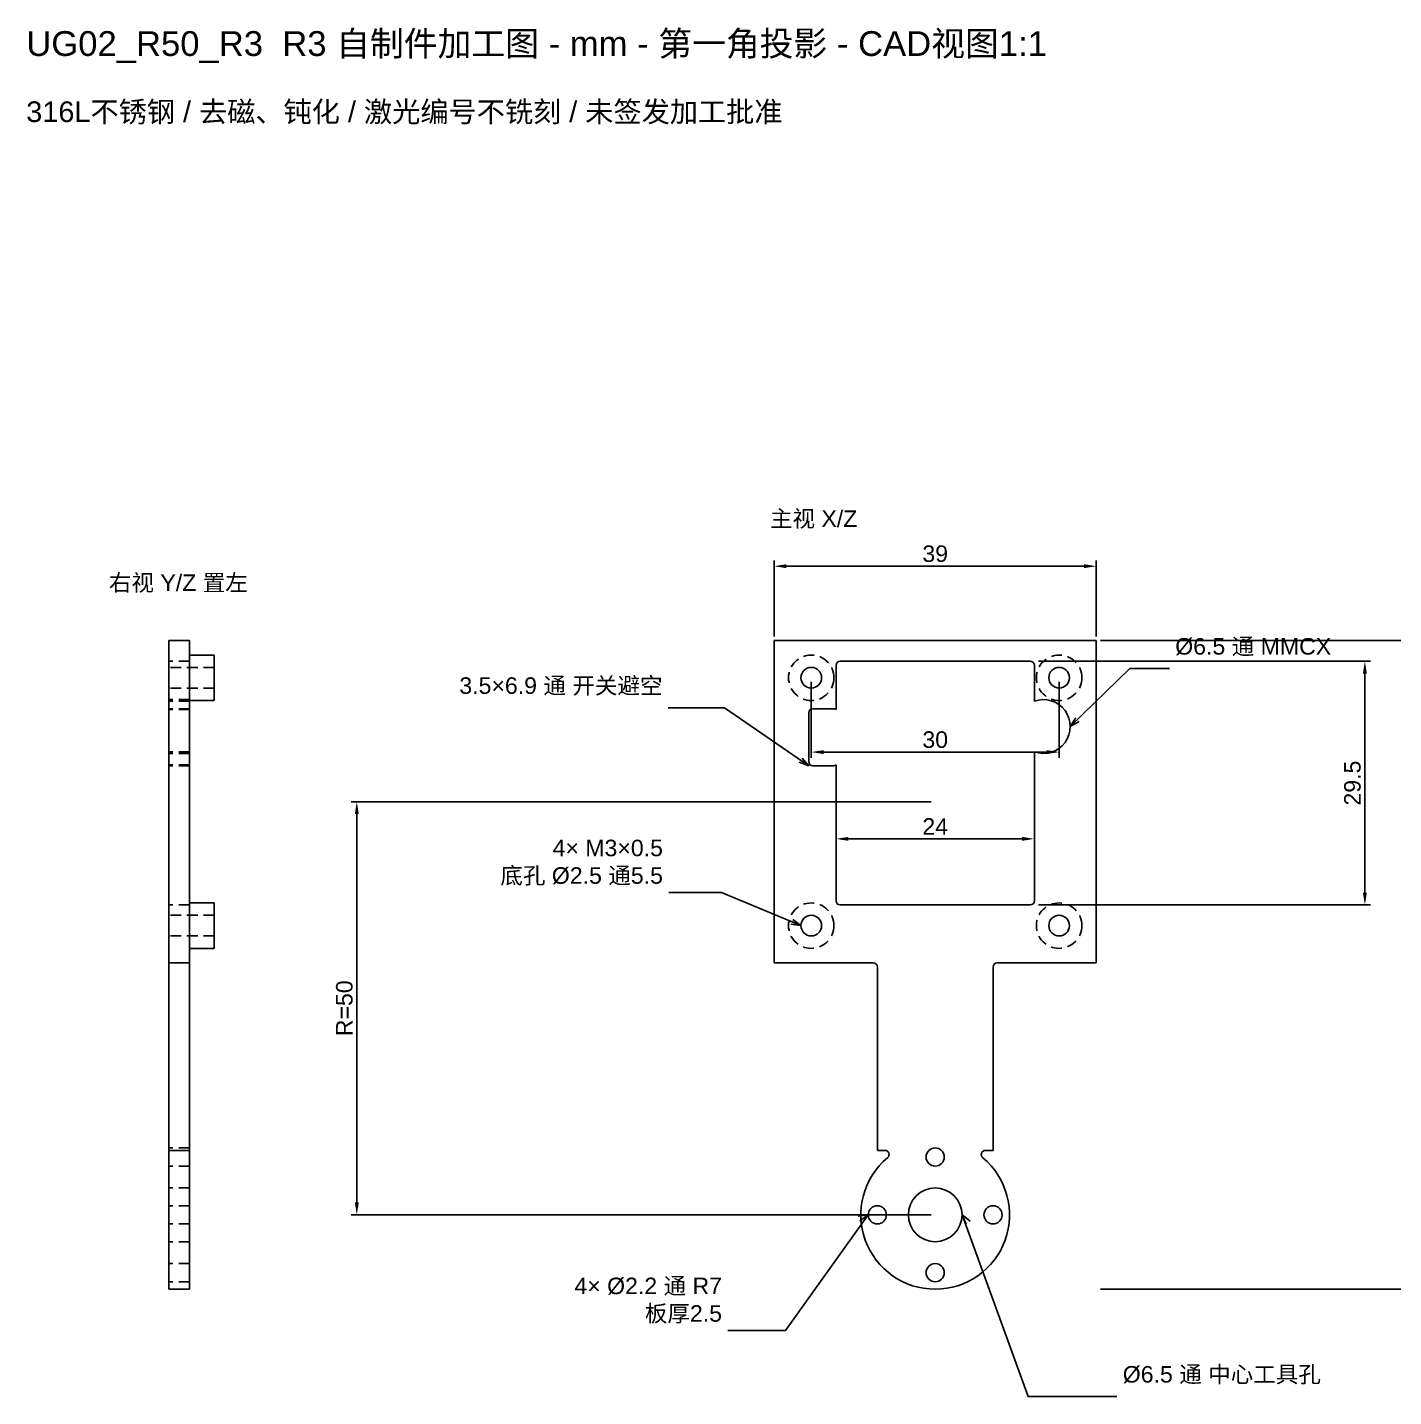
# Model space of a CAD drawing. Header units: millimetres. Extents: x 15 to 293, y 11 to 288.
# Drawn here: x 15.1 to 180.5, y 122.7 to 288.5 of the extents above; entities that cross this region are included whole.
import ezdxf

# ---------------------------------------------------------------- set-up
doc = ezdxf.new("R2010")
doc.units = ezdxf.units.MM
doc.linetypes.add('DASHED_SMALL', pattern=[2, 1.3, -0.7])
for name, color, linetype in [('ANNOTATIONS', 7, 'Continuous'), ('DIMENSIONS', 3, 'Continuous'), ('HIDDEN', 8, 'DASHED_SMALL'), ('VISIBLE', 7, 'Continuous')]:
    doc.layers.add(name, color=color, linetype=linetype)
doc.styles.add('ZZLAB_UNICODE', font='Arial Unicode.ttf')
doc.dimstyles.new('ZZLAB_MM', dxfattribs={"dimtxt": 2, "dimasz": 1.5, "dimexe": 0.7, "dimexo": 0.5, "dimgap": 0.5, "dimtad": 1, "dimdec": 5, "dimtxsty": 'ZZLAB_UNICODE', "dimcen": 2.5, "dimclrd": 3, "dimclre": 3, "dimclrt": 7, "dimazin": 3, "dimtfac": 1, "dimtmove": 0, "dimatfit": 3})

# ---------------------------------------------------------------- blocks, each defined once
blk = doc.blocks.new('_CLOSEDFILLED')
at = {"color": 0, "linetype": 'BYBLOCK'}
blk.add_solid([(-1, 0.16), (0, 0), (-1, -0.16)], dxfattribs=at)
blk = doc.blocks.new('*D9')
at = {"color": 3}
for p, q in [((105.5, 214.75), (105.5, 223.95)), ((144.5, 214.75), (144.5, 223.95)), ((107, 223.25), (143, 223.25))]:
    blk.add_line(p, q, dxfattribs=at)
at = {"layer": 'Defpoints'}
for p in [(105.5, 223.25), (105.5, 214.25), (144.5, 214.25)]:
    blk.add_point(p, dxfattribs=at)
at = {"layer": 'DIMENSIONS', "color": 3, "xscale": 1.5, "yscale": 1.5, "rotation": 180}
blk.add_blockref('_CLOSEDFILLED', (105.5, 223.25), dxfattribs=at)
at = {"layer": 'DIMENSIONS', "color": 3, "xscale": 1.5, "yscale": 1.5}
blk.add_blockref('_CLOSEDFILLED', (144.5, 223.25), dxfattribs=at)
at = {"layer": 'DIMENSIONS', "color": 7, "insert": (125, 224.75), "char_height": 2, "attachment_point": 5, "style": 'ZZLAB_UNICODE', "bg_fill": 3, "box_fill_scale": 1.1, "bg_fill_color": 0}
blk.add_mtext('39', dxfattribs=at)
blk = doc.blocks.new('*D10')
at = {"color": 3}
for p, q in [((145, 214.25), (205.7, 214.25)), ((205, 137.25), (205, 212.75)), ((145, 135.75), (205.7, 135.75))]:
    blk.add_line(p, q, dxfattribs=at)
at = {"layer": 'Defpoints'}
for p in [(144.5, 214.25), (144.5, 135.75), (205, 135.75)]:
    blk.add_point(p, dxfattribs=at)
at = {"layer": 'DIMENSIONS', "color": 3, "xscale": 1.5, "yscale": 1.5}
for p, rotation in [((205, 214.25), 90), ((205, 135.75), 270)]:
    blk.add_blockref('_CLOSEDFILLED', p, dxfattribs=dict(at, rotation=rotation))
at = {"layer": 'DIMENSIONS', "color": 7, "insert": (203.5, 175), "char_height": 2, "attachment_point": 5, "rotation": 90, "style": 'ZZLAB_UNICODE', "bg_fill": 3, "box_fill_scale": 1.1, "bg_fill_color": 0}
blk.add_mtext('78.5', dxfattribs=at)
blk = doc.blocks.new('*D11')
at = {"color": 3}
for p, q in [((110, 209.25), (110, 200.05)), ((140, 209.25), (140, 200.05)), ((111.5, 200.75), (138.5, 200.75))]:
    blk.add_line(p, q, dxfattribs=at)
at = {"layer": 'Defpoints'}
for p in [(110, 209.75), (140, 209.75), (110, 200.75)]:
    blk.add_point(p, dxfattribs=at)
at = {"layer": 'DIMENSIONS', "color": 3, "xscale": 1.5, "yscale": 1.5, "rotation": 180}
blk.add_blockref('_CLOSEDFILLED', (110, 200.75), dxfattribs=at)
at = {"layer": 'DIMENSIONS', "color": 3, "xscale": 1.5, "yscale": 1.5}
blk.add_blockref('_CLOSEDFILLED', (140, 200.75), dxfattribs=at)
at = {"layer": 'DIMENSIONS', "color": 7, "insert": (125, 202.25), "char_height": 2, "attachment_point": 5, "style": 'ZZLAB_UNICODE', "bg_fill": 3, "box_fill_scale": 1.1, "bg_fill_color": 0}
blk.add_mtext('30', dxfattribs=at)
blk = doc.blocks.new('*D12')
at = {"color": 3}
for p, q in [((124.5, 194.75), (54.3, 194.75)), ((55, 146.25), (55, 193.25)), ((124.5, 144.75), (54.3, 144.75))]:
    blk.add_line(p, q, dxfattribs=at)
at = {"layer": 'Defpoints'}
for p in [(125, 194.75), (55, 144.75), (125, 144.75)]:
    blk.add_point(p, dxfattribs=at)
at = {"layer": 'DIMENSIONS', "color": 3, "xscale": 1.5, "yscale": 1.5}
for p, rotation in [((55, 194.75), 90), ((55, 144.75), 270)]:
    blk.add_blockref('_CLOSEDFILLED', p, dxfattribs=dict(at, rotation=rotation))
at = {"layer": 'DIMENSIONS', "color": 7, "insert": (53.5, 169.75), "char_height": 2, "attachment_point": 5, "rotation": 90, "style": 'ZZLAB_UNICODE', "bg_fill": 3, "box_fill_scale": 1.1, "bg_fill_color": 0}
blk.add_mtext('R=50', dxfattribs=at)
blk = doc.blocks.new('*D14')
at = {"color": 3}
for p, q in [((113, 182.75), (113, 190.95)), ((137, 182.75), (137, 190.95)), ((114.5, 190.25), (135.5, 190.25))]:
    blk.add_line(p, q, dxfattribs=at)
at = {"layer": 'Defpoints'}
for p in [(113, 190.25), (113, 182.25), (137, 182.25)]:
    blk.add_point(p, dxfattribs=at)
at = {"layer": 'DIMENSIONS', "color": 3, "xscale": 1.5, "yscale": 1.5, "rotation": 180}
blk.add_blockref('_CLOSEDFILLED', (113, 190.25), dxfattribs=at)
at = {"layer": 'DIMENSIONS', "color": 3, "xscale": 1.5, "yscale": 1.5}
blk.add_blockref('_CLOSEDFILLED', (137, 190.25), dxfattribs=at)
at = {"layer": 'DIMENSIONS', "color": 7, "insert": (125, 191.75), "char_height": 2, "attachment_point": 5, "style": 'ZZLAB_UNICODE', "bg_fill": 3, "box_fill_scale": 1.1, "bg_fill_color": 0}
blk.add_mtext('24', dxfattribs=at)
blk = doc.blocks.new('*D15')
at = {"color": 3}
for p, q in [((137.5, 211.75), (177.7, 211.75)), ((177, 183.75), (177, 210.25)), ((137.5, 182.25), (177.7, 182.25))]:
    blk.add_line(p, q, dxfattribs=at)
at = {"layer": 'Defpoints'}
for p in [(137, 211.75), (137, 182.25), (177, 182.25)]:
    blk.add_point(p, dxfattribs=at)
at = {"layer": 'DIMENSIONS', "color": 3, "xscale": 1.5, "yscale": 1.5}
for p, rotation in [((177, 211.75), 90), ((177, 182.25), 270)]:
    blk.add_blockref('_CLOSEDFILLED', p, dxfattribs=dict(at, rotation=rotation))
at = {"layer": 'DIMENSIONS', "color": 7, "insert": (175.5, 197), "char_height": 2, "attachment_point": 5, "rotation": 90, "style": 'ZZLAB_UNICODE', "bg_fill": 3, "box_fill_scale": 1.1, "bg_fill_color": 0}
blk.add_mtext('29.5', dxfattribs=at)

msp = doc.modelspace()

# ---------------------------------------------------------------- linework, layer by layer
at = {"layer": 'ANNOTATIONS'}
for p, q in [((141.35, 203.848507), (142.00127, 204.9001)), ((141.35, 203.848507), (142.419517, 204.469903)), ((128.25, 144.748507), (129.233895, 143.998873)), ((128.25, 144.748507), (128.765373, 143.624056))]:
    msp.add_line(p, q, dxfattribs=at)
at = {"layer": 'HIDDEN'}
for p, q in [((34.75, 211.75), (32.25, 211.75)), ((32.25, 206.908186), (32.25, 211.25)), ((32.25, 205.9), (32.25, 211.25)), ((37.75, 211), (32.25, 211)), ((34.75, 206.908186), (34.75, 211.25)), ((34.75, 205.9), (34.75, 211.25)), ((37.75, 208.5), (32.25, 208.5)), ((34.75, 207.1), (32.25, 207.1)), ((34.75, 206.908186), (32.25, 206.908186)), ((34.75, 206), (32.25, 206)), ((34.75, 205.9), (32.25, 205.9)), ((32.25, 199.6), (32.25, 205.5)), ((34.75, 199.6), (34.75, 205.5)), ((34.75, 200.791814), (32.25, 200.791814)), ((32.25, 182.75), (32.25, 200.791814)), ((34.75, 200.6), (32.25, 200.6)), ((34.75, 182.75), (34.75, 200.791814)), ((34.75, 199.2), (32.25, 199.2)), ((32.25, 182.75), (32.25, 199.2)), ((34.75, 199.1), (32.25, 199.1)), ((34.75, 182.75), (34.75, 199.2)), ((34.75, 182.25), (32.25, 182.25)), ((37.75, 181), (32.25, 181)), ((37.75, 178.5), (32.25, 178.5)), ((34.75, 152.85), (32.25, 152.85)), ((34.75, 150.65), (32.25, 150.65)), ((34.75, 148), (32.25, 148)), ((34.75, 145.85), (32.25, 145.85)), ((34.75, 143.65), (32.25, 143.65)), ((34.75, 141.5), (32.25, 141.5)), ((34.75, 138.85), (32.25, 138.85)), ((34.75, 136.65), (32.25, 136.65))]:
    msp.add_line(p, q, dxfattribs=at)
for points in [[(34.75, 212.5), (34.75, 212.431052), (34.75, 212.227664), (34.75, 211.900037), (34.75, 211.464597), (34.75, 210.94318), (34.75, 210.361933), (34.75, 209.75), (34.75, 209.138067), (34.75, 208.55682), (34.75, 208.035403), (34.75, 207.599963), (34.75, 207.272336), (34.75, 207.068948), (34.75, 207)], [(32.25, 211.25), (32.25, 211.305982), (32.25, 211.36126), (32.25, 211.41514), (32.25, 211.466942), (32.25, 211.516016), (32.25, 211.561745), (32.25, 211.603553), (32.25, 211.640916), (32.25, 211.673362), (32.25, 211.700484), (32.25, 211.721942), (32.25, 211.737464), (32.25, 211.746856), (32.25, 211.75)], [(32.25, 211), (32.25, 210.96866), (32.25, 210.876211), (32.25, 210.727289), (32.25, 210.529362), (32.25, 210.292355), (32.25, 210.028151), (32.25, 209.75), (32.25, 209.471849), (32.25, 209.207645), (32.25, 208.970638), (32.25, 208.772711), (32.25, 208.623789), (32.25, 208.53134), (32.25, 208.5)], [(34.75, 211.25), (34.75, 211.305982), (34.75, 211.36126), (34.75, 211.41514), (34.75, 211.466942), (34.75, 211.516016), (34.75, 211.561745), (34.75, 211.603553), (34.75, 211.640916), (34.75, 211.673362), (34.75, 211.700484), (34.75, 211.721942), (34.75, 211.737464), (34.75, 211.746856), (34.75, 211.75)], [(37.75, 211), (37.75, 210.96866), (37.75, 210.876211), (37.75, 210.727289), (37.75, 210.529362), (37.75, 210.292355), (37.75, 210.028151), (37.75, 209.75), (37.75, 209.471849), (37.75, 209.207645), (37.75, 208.970638), (37.75, 208.772711), (37.75, 208.623789), (37.75, 208.53134), (37.75, 208.5)], [(32.25, 200.6), (32.25, 200.681484), (32.25, 200.921851), (32.25, 201.309048), (32.25, 201.823658), (32.25, 202.439878), (32.25, 203.126807), (32.25, 203.85), (32.25, 204.573193), (32.25, 205.260122), (32.25, 205.876342), (32.25, 206.390952), (32.25, 206.778149), (32.25, 207.018516), (32.25, 207.1)], [(32.25, 207.1), (32.25, 207.099012), (32.25, 207.096047), (32.25, 207.091108), (32.25, 207.084198), (32.25, 207.075321), (32.25, 207.064482), (32.25, 207.051687), (32.25, 207.036946), (32.25, 207.020266), (32.25, 207.001657), (32.25, 206.981132), (32.25, 206.958703), (32.25, 206.934382), (32.25, 206.908186)], [(32.25, 205.9), (32.25, 205.913362), (32.25, 205.925851), (32.25, 205.93744), (32.25, 205.948105), (32.25, 205.957824), (32.25, 205.966576), (32.25, 205.974342), (32.25, 205.981106), (32.25, 205.986853), (32.25, 205.991573), (32.25, 205.995254), (32.25, 205.997889), (32.25, 205.999472), (32.25, 206)], [(32.25, 206), (32.25, 205.996856), (32.25, 205.987464), (32.25, 205.971942), (32.25, 205.950484), (32.25, 205.923362), (32.25, 205.890916), (32.25, 205.853553), (32.25, 205.811745), (32.25, 205.766016), (32.25, 205.716942), (32.25, 205.66514), (32.25, 205.61126), (32.25, 205.555982), (32.25, 205.5)], [(34.75, 200.6), (34.75, 200.681484), (34.75, 200.921851), (34.75, 201.309048), (34.75, 201.823658), (34.75, 202.439878), (34.75, 203.126807), (34.75, 203.85), (34.75, 204.573193), (34.75, 205.260122), (34.75, 205.876342), (34.75, 206.390952), (34.75, 206.778149), (34.75, 207.018516), (34.75, 207.1)], [(34.75, 207.1), (34.75, 207.099012), (34.75, 207.096047), (34.75, 207.091108), (34.75, 207.084198), (34.75, 207.075321), (34.75, 207.064482), (34.75, 207.051687), (34.75, 207.036946), (34.75, 207.020266), (34.75, 207.001657), (34.75, 206.981132), (34.75, 206.958703), (34.75, 206.934382), (34.75, 206.908186)], [(34.75, 206), (34.75, 205.996856), (34.75, 205.987464), (34.75, 205.971942), (34.75, 205.950484), (34.75, 205.923362), (34.75, 205.890916), (34.75, 205.853553), (34.75, 205.811745), (34.75, 205.766016), (34.75, 205.716942), (34.75, 205.66514), (34.75, 205.61126), (34.75, 205.555982), (34.75, 205.5)], [(34.75, 205.9), (34.75, 205.913362), (34.75, 205.925851), (34.75, 205.93744), (34.75, 205.948105), (34.75, 205.957824), (34.75, 205.966576), (34.75, 205.974342), (34.75, 205.981106), (34.75, 205.986853), (34.75, 205.991573), (34.75, 205.995254), (34.75, 205.997889), (34.75, 205.999472), (34.75, 206)], [(32.25, 200.791814), (32.25, 200.765618), (32.25, 200.741297), (32.25, 200.718868), (32.25, 200.698343), (32.25, 200.679734), (32.25, 200.663054), (32.25, 200.648313), (32.25, 200.635518), (32.25, 200.624679), (32.25, 200.615802), (32.25, 200.608892), (32.25, 200.603953), (32.25, 200.600988), (32.25, 200.6)], [(34.75, 200.791814), (34.75, 200.765618), (34.75, 200.741297), (34.75, 200.718868), (34.75, 200.698343), (34.75, 200.679734), (34.75, 200.663054), (34.75, 200.648313), (34.75, 200.635518), (34.75, 200.624679), (34.75, 200.615802), (34.75, 200.608892), (34.75, 200.603953), (34.75, 200.600988), (34.75, 200.6)], [(32.25, 199.6), (32.25, 199.544018), (32.25, 199.48874), (32.25, 199.43486), (32.25, 199.383058), (32.25, 199.333984), (32.25, 199.288255), (32.25, 199.246447), (32.25, 199.209084), (32.25, 199.176638), (32.25, 199.149516), (32.25, 199.128058), (32.25, 199.112536), (32.25, 199.103144), (32.25, 199.1)], [(32.25, 199.1), (32.25, 199.100528), (32.25, 199.102111), (32.25, 199.104746), (32.25, 199.108427), (32.25, 199.113147), (32.25, 199.118894), (32.25, 199.125658), (32.25, 199.133424), (32.25, 199.142176), (32.25, 199.151895), (32.25, 199.16256), (32.25, 199.174149), (32.25, 199.186638), (32.25, 199.2)], [(34.75, 199.6), (34.75, 199.544018), (34.75, 199.48874), (34.75, 199.43486), (34.75, 199.383058), (34.75, 199.333984), (34.75, 199.288255), (34.75, 199.246447), (34.75, 199.209084), (34.75, 199.176638), (34.75, 199.149516), (34.75, 199.128058), (34.75, 199.112536), (34.75, 199.103144), (34.75, 199.1)], [(34.75, 199.1), (34.75, 199.100528), (34.75, 199.102111), (34.75, 199.104746), (34.75, 199.108427), (34.75, 199.113147), (34.75, 199.118894), (34.75, 199.125658), (34.75, 199.133424), (34.75, 199.142176), (34.75, 199.151895), (34.75, 199.16256), (34.75, 199.174149), (34.75, 199.186638), (34.75, 199.2)], [(32.25, 182.25), (32.25, 182.253144), (32.25, 182.262536), (32.25, 182.278058), (32.25, 182.299516), (32.25, 182.326638), (32.25, 182.359084), (32.25, 182.396447), (32.25, 182.438255), (32.25, 182.483984), (32.25, 182.533058), (32.25, 182.58486), (32.25, 182.63874), (32.25, 182.694018), (32.25, 182.75)], [(34.75, 182.25), (34.75, 182.253144), (34.75, 182.262536), (34.75, 182.278058), (34.75, 182.299516), (34.75, 182.326638), (34.75, 182.359084), (34.75, 182.396447), (34.75, 182.438255), (34.75, 182.483984), (34.75, 182.533058), (34.75, 182.58486), (34.75, 182.63874), (34.75, 182.694018), (34.75, 182.75)], [(34.75, 182.5), (34.75, 182.431052), (34.75, 182.227664), (34.75, 181.900037), (34.75, 181.464597), (34.75, 180.94318), (34.75, 180.361933), (34.75, 179.75), (34.75, 179.138067), (34.75, 178.55682), (34.75, 178.035403), (34.75, 177.599963), (34.75, 177.272336), (34.75, 177.068948), (34.75, 177)], [(32.25, 181), (32.25, 180.96866), (32.25, 180.876211), (32.25, 180.727289), (32.25, 180.529362), (32.25, 180.292355), (32.25, 180.028151), (32.25, 179.75), (32.25, 179.471849), (32.25, 179.207645), (32.25, 178.970638), (32.25, 178.772711), (32.25, 178.623789), (32.25, 178.53134), (32.25, 178.5)], [(37.75, 181), (37.75, 180.96866), (37.75, 180.876211), (37.75, 180.727289), (37.75, 180.529362), (37.75, 180.292355), (37.75, 180.028151), (37.75, 179.75), (37.75, 179.471849), (37.75, 179.207645), (37.75, 178.970638), (37.75, 178.772711), (37.75, 178.623789), (37.75, 178.53134), (37.75, 178.5)], [(32.25, 152.85), (32.25, 152.822421), (32.25, 152.741066), (32.25, 152.610015), (32.25, 152.435839), (32.25, 152.227272), (32.25, 151.994773), (32.25, 151.75), (32.25, 151.505227), (32.25, 151.272728), (32.25, 151.064161), (32.25, 150.889985), (32.25, 150.758934), (32.25, 150.677579), (32.25, 150.65)], [(34.75, 152.85), (34.75, 152.822421), (34.75, 152.741066), (34.75, 152.610015), (34.75, 152.435839), (34.75, 152.227272), (34.75, 151.994773), (34.75, 151.75), (34.75, 151.505227), (34.75, 151.272728), (34.75, 151.064161), (34.75, 150.889985), (34.75, 150.758934), (34.75, 150.677579), (34.75, 150.65)], [(32.25, 148), (32.25, 147.918516), (32.25, 147.678149), (32.25, 147.290952), (32.25, 146.776342), (32.25, 146.160122), (32.25, 145.473193), (32.25, 144.75), (32.25, 144.026807), (32.25, 143.339878), (32.25, 142.723658), (32.25, 142.209048), (32.25, 141.821851), (32.25, 141.581484), (32.25, 141.5)], [(34.75, 148), (34.75, 147.918516), (34.75, 147.678149), (34.75, 147.290952), (34.75, 146.776342), (34.75, 146.160122), (34.75, 145.473193), (34.75, 144.75), (34.75, 144.026807), (34.75, 143.339878), (34.75, 142.723658), (34.75, 142.209048), (34.75, 141.821851), (34.75, 141.581484), (34.75, 141.5)], [(32.25, 145.85), (32.25, 145.822421), (32.25, 145.741066), (32.25, 145.610015), (32.25, 145.435839), (32.25, 145.227272), (32.25, 144.994773), (32.25, 144.75), (32.25, 144.505227), (32.25, 144.272728), (32.25, 144.064161), (32.25, 143.889985), (32.25, 143.758934), (32.25, 143.677579), (32.25, 143.65)], [(34.75, 145.85), (34.75, 145.822421), (34.75, 145.741066), (34.75, 145.610015), (34.75, 145.435839), (34.75, 145.227272), (34.75, 144.994773), (34.75, 144.75), (34.75, 144.505227), (34.75, 144.272728), (34.75, 144.064161), (34.75, 143.889985), (34.75, 143.758934), (34.75, 143.677579), (34.75, 143.65)], [(32.25, 138.85), (32.25, 138.822421), (32.25, 138.741066), (32.25, 138.610015), (32.25, 138.435839), (32.25, 138.227272), (32.25, 137.994773), (32.25, 137.75), (32.25, 137.505227), (32.25, 137.272728), (32.25, 137.064161), (32.25, 136.889985), (32.25, 136.758934), (32.25, 136.677579), (32.25, 136.65)], [(34.75, 138.85), (34.75, 138.822421), (34.75, 138.741066), (34.75, 138.610015), (34.75, 138.435839), (34.75, 138.227272), (34.75, 137.994773), (34.75, 137.75), (34.75, 137.505227), (34.75, 137.272728), (34.75, 137.064161), (34.75, 136.889985), (34.75, 136.758934), (34.75, 136.677579), (34.75, 136.65)]]:
    msp.add_lwpolyline(points, dxfattribs=at)
for centre in [(110, 209.748507), (140, 209.748507), (110, 179.748507), (140, 179.748507)]:
    msp.add_circle(centre, 2.75, dxfattribs=at)
at = {"layer": 'VISIBLE'}
for p, q in [((34.75, 214.25), (32.25, 214.25)), ((32.25, 175.25), (32.25, 214.25)), ((34.75, 175.25), (34.75, 214.25)), ((105.5, 175.248507), (105.5, 214.248507)), ((105.5, 214.248507), (144.5, 214.248507)), ((144.5, 175.248507), (144.5, 214.248507)), ((37.75, 212.5), (34.75, 212.5)), ((113, 205.898507), (113, 211.248507)), ((136.5, 211.748507), (113.5, 211.748507)), ((137, 206.906693), (137, 211.248507)), ((37.75, 207), (34.75, 207)), ((109.7, 199.598507), (109.7, 205.498507)), ((112.7, 205.998507), (110.2, 205.998507)), ((137, 182.748507), (137, 200.790321)), ((112.7, 199.098507), (110.2, 199.098507)), ((113, 182.748507), (113, 199.198507)), ((37.75, 182.5), (34.75, 182.5)), ((136.5, 182.248507), (113.5, 182.248507)), ((37.75, 177), (34.75, 177)), ((34.75, 175.25), (32.25, 175.25)), ((32.25, 152.55), (32.25, 174.75)), ((34.75, 152.55), (34.75, 174.75)), ((105.5, 175.248507), (117.5, 175.248507)), ((118, 152.548507), (118, 174.748507)), ((132, 152.548507), (132, 174.748507)), ((132.5, 175.248507), (144.5, 175.248507)), ((34.75, 152.55), (32.25, 152.55)), ((118, 152.548507), (118.920526, 152.548507)), ((131.079474, 152.548507), (132, 152.548507)), ((34.75, 135.75), (32.25, 135.75))]:
    msp.add_line(p, q, dxfattribs=at)
for points in [[(37.75, 207), (37.75, 207.068948), (37.75, 207.272336), (37.75, 207.599963), (37.75, 208.035403), (37.75, 208.55682), (37.75, 209.138067), (37.75, 209.75), (37.75, 210.361933), (37.75, 210.94318), (37.75, 211.464597), (37.75, 211.900037), (37.75, 212.227664), (37.75, 212.431052), (37.75, 212.5)], [(37.75, 177), (37.75, 177.068948), (37.75, 177.272336), (37.75, 177.599963), (37.75, 178.035403), (37.75, 178.55682), (37.75, 179.138067), (37.75, 179.75), (37.75, 180.361933), (37.75, 180.94318), (37.75, 181.464597), (37.75, 181.900037), (37.75, 182.227664), (37.75, 182.431052), (37.75, 182.5)], [(32.25, 174.75), (32.25, 174.805982), (32.25, 174.86126), (32.25, 174.91514), (32.25, 174.966942), (32.25, 175.016016), (32.25, 175.061745), (32.25, 175.103553), (32.25, 175.140916), (32.25, 175.173362), (32.25, 175.200484), (32.25, 175.221942), (32.25, 175.237464), (32.25, 175.246856), (32.25, 175.25)], [(34.75, 174.75), (34.75, 174.805982), (34.75, 174.86126), (34.75, 174.91514), (34.75, 174.966942), (34.75, 175.016016), (34.75, 175.061745), (34.75, 175.103553), (34.75, 175.140916), (34.75, 175.173362), (34.75, 175.200484), (34.75, 175.221942), (34.75, 175.237464), (34.75, 175.246856), (34.75, 175.25)], [(32.25, 152.55), (32.25, 152.542381), (32.25, 152.519756), (32.25, 152.482814), (32.25, 152.432682), (32.25, 152.370887), (32.25, 152.299312), (32.25, 152.220139), (32.25, 152.135781), (32.25, 152.048809), (32.25, 151.961873), (32.25, 151.877623), (32.25, 151.798626), (32.25, 151.72729), (32.25, 151.665789)], [(34.75, 152.55), (34.75, 152.542381), (34.75, 152.519756), (34.75, 152.482814), (34.75, 152.432682), (34.75, 152.370887), (34.75, 152.299312), (34.75, 152.220139), (34.75, 152.135781), (34.75, 152.048809), (34.75, 151.961873), (34.75, 151.877623), (34.75, 151.798626), (34.75, 151.72729), (34.75, 151.665789)], [(32.25, 135.75), (32.25, 135.887144), (32.25, 136.294397), (32.25, 136.959347), (32.25, 137.861729), (32.25, 138.974041), (32.25, 140.262384), (32.25, 141.687493), (32.25, 143.205937), (32.25, 144.771439), (32.25, 146.336288), (32.25, 147.852791), (32.25, 149.274733), (32.25, 150.558777), (32.25, 151.665789)], [(34.75, 135.75), (34.75, 135.887144), (34.75, 136.294397), (34.75, 136.959347), (34.75, 137.861729), (34.75, 138.974041), (34.75, 140.262384), (34.75, 141.687493), (34.75, 143.205937), (34.75, 144.771439), (34.75, 146.336288), (34.75, 147.852791), (34.75, 149.274733), (34.75, 150.558777), (34.75, 151.665789)]]:
    msp.add_lwpolyline(points, dxfattribs=at)
for centre, radius in [((110, 209.748507), 1.25), ((140, 209.748507), 1.25), ((110, 179.748507), 1.25), ((140, 179.748507), 1.25), ((125, 151.748507), 1.1), ((125, 144.748507), 3.25), ((118, 144.748507), 1.1), ((132, 144.748507), 1.1), ((125, 137.748507), 1.1)]:
    msp.add_circle(centre, radius, dxfattribs=at)
for centre, radius, start, end in [((113.5, 211.248507), 0.5, 90, 180), ((136.5, 211.248507), 0.5, 0, 90), ((110.2, 205.498507), 0.5, 90, 180), ((112.7, 205.498507), 0.5, 53.13010235, 90), ((138.1, 203.848507), 3.25, 250.21682963, 109.78317037), ((110.2, 199.598507), 0.5, 180, 270), ((112.7, 199.598507), 0.5, 270, 306.86989765), ((113.5, 182.748507), 0.5, 180, 270), ((136.5, 182.748507), 0.5, 270, 0), ((117.5, 174.748507), 0.5, 0, 90), ((132.5, 174.748507), 0.5, 90, 180), ((118.920526, 152.048507), 0.5, 309.78768828, 90), ((131.079474, 152.048507), 0.5, 90, 230.21231172), ((125, 144.748507), 9, 129.78768828, 50.21231172)]:
    msp.add_arc(centre, radius, start, end, dxfattribs=at)

# ---------------------------------------------------------------- texts
at = {"layer": 'ANNOTATIONS', "style": 'ZZLAB_UNICODE'}
for s, height, p in [('UG02_R50_R3  R3 自制件加工图 - mm - 第一角投影 - CAD视图1:1', 3, (15, 285)), ('316L不锈钢 / 去磁、钝化 / 激光编号不铣刻 / 未签发加工批准', 2.5, (15, 277)), ('主视 X/Z', 2, (105, 228)), ('右视 Y/Z 置左', 2, (25, 220.25))]:
    msp.add_text(s, height=height, dxfattribs=at).set_placement(p)
at = {"layer": 'ANNOTATIONS', "char_height": 2, "width": 65, "style": 'ZZLAB_UNICODE'}
for s, insert, attachment_point in [('3.5×6.9 通 开关避空', (92, 209.798507), 3), ('4× Ø2.2 通 R7\\P板厚2.5', (99.2, 137.148507), 3), ('Ø6.5 通 中心工具孔', (147.7, 126.448507), 1)]:
    msp.add_mtext(s, dxfattribs=dict(at, insert=insert, attachment_point=attachment_point))

# ---------------------------------------------------------------- next in the draw order: dimensions: what is measured, and where the dimension line sits
at = {"layer": 'DIMENSIONS'}
dim = msp.add_linear_dim(base=(105.5, 223.248507), p1=(105.5, 214.248507), p2=(144.5, 214.248507), dimstyle='ZZLAB_MM', override={"dimdec": 5, "dimrnd": 1e-05, "dimzin": 8, "dimdsep": 46, "dimtfill": 1}, dxfattribs=at)
dim.commit()
dim.dimension.update_dxf_attribs({"geometry": '*D9', "text_midpoint": (125, 224.748507)})
dim = msp.add_linear_dim(base=(110, 200.748507), p1=(110, 209.748507), p2=(140, 209.748507), text='30', dimstyle='ZZLAB_MM', override={"dimdec": 5, "dimrnd": 1e-05, "dimzin": 8, "dimdsep": 46, "dimtfill": 1}, dxfattribs=at)
dim.commit()
dim.dimension.update_dxf_attribs({"geometry": '*D11', "text_midpoint": (125, 202.248507)})
dim = msp.add_linear_dim(base=(55, 144.748507), p1=(125, 144.748507), p2=(125, 194.748507), angle=90, text='R=50', dimstyle='ZZLAB_MM', override={"dimdec": 5, "dimrnd": 1e-05, "dimzin": 8, "dimdsep": 46, "dimtfill": 1}, dxfattribs=at)
dim.commit()
dim.dimension.update_dxf_attribs({"geometry": '*D12', "text_midpoint": (53.5, 169.748507)})

# ---------------------------------------------------------------- next in the draw order: linework, layer by layer
at = {"layer": 'ANNOTATIONS'}
for p, q in [((109.7, 199.098507), (108.540831, 199.530164)), ((109.7, 199.098507), (108.880337, 200.024872)), ((108.75, 179.748507), (107.526923, 179.933122)), ((108.75, 179.748507), (107.757692, 180.486969)), ((116.9, 144.748507), (115.673306, 144.589694)), ((116.9, 144.748507), (115.892358, 144.03111))]:
    msp.add_line(p, q, dxfattribs=at)
for points in [[(109.7, 199.098507), (99.5, 206.098507), (92.7, 206.098507)], [(108.75, 179.748507), (99.15, 183.748507), (92.75, 183.748507)], [(116.9, 144.748507), (106.9, 130.748507), (99.9, 130.748507)]]:
    msp.add_lwpolyline(points, dxfattribs=at)

# ---------------------------------------------------------------- next in the draw order: texts
at = {"layer": 'ANNOTATIONS', "insert": (92.05, 190.148507), "char_height": 2, "width": 65, "attachment_point": 3, "style": 'ZZLAB_UNICODE'}
msp.add_mtext('4× M3×0.5 \\P底孔 Ø2.5 通5.5', dxfattribs=at)

# ---------------------------------------------------------------- next in the draw order: dimensions: what is measured, and where the dimension line sits
at = {"layer": 'DIMENSIONS'}
dim = msp.add_linear_dim(base=(205, 135.748507), p1=(144.5, 135.748507), p2=(144.5, 214.248507), angle=90, dimstyle='ZZLAB_MM', override={"dimdec": 5, "dimrnd": 1e-05, "dimzin": 8, "dimdsep": 46, "dimtfill": 1}, dxfattribs=at)
dim.commit()
dim.dimension.update_dxf_attribs({"geometry": '*D10', "text_midpoint": (203.5, 174.998507)})
dim = msp.add_linear_dim(base=(113, 190.248507), p1=(113, 182.248507), p2=(137, 182.248507), text='24', dimstyle='ZZLAB_MM', override={"dimdec": 5, "dimrnd": 1e-05, "dimzin": 8, "dimdsep": 46, "dimtfill": 1}, dxfattribs=at)
dim.commit()
dim.dimension.update_dxf_attribs({"geometry": '*D14', "text_midpoint": (125, 191.748507)})

# ---------------------------------------------------------------- next in the draw order: linework, layer by layer
at = {"layer": 'ANNOTATIONS'}
for points in [[(141.35, 203.848507), (148.55, 210.848507), (153.35, 210.848507)], [(128.25, 144.748507), (136.25, 122.748507), (147, 122.748507)]]:
    msp.add_lwpolyline(points, dxfattribs=at)

# ---------------------------------------------------------------- next in the draw order: texts
at = {"layer": 'ANNOTATIONS', "insert": (154.05, 214.548507), "char_height": 2, "width": 65, "attachment_point": 1, "style": 'ZZLAB_UNICODE'}
msp.add_mtext('Ø6.5 通 MMCX', dxfattribs=at)

# ---------------------------------------------------------------- next in the draw order: dimensions: what is measured, and where the dimension line sits
at = {"layer": 'DIMENSIONS'}
dim = msp.add_linear_dim(base=(177, 182.248507), p1=(137, 182.248507), p2=(137, 211.748507), angle=90, text='29.5', dimstyle='ZZLAB_MM', override={"dimdec": 5, "dimrnd": 1e-05, "dimzin": 8, "dimdsep": 46, "dimtfill": 1}, dxfattribs=at)
dim.commit()
dim.dimension.update_dxf_attribs({"geometry": '*D15', "text_midpoint": (175.5, 196.998507)})

doc.saveas('drawing.dxf')
